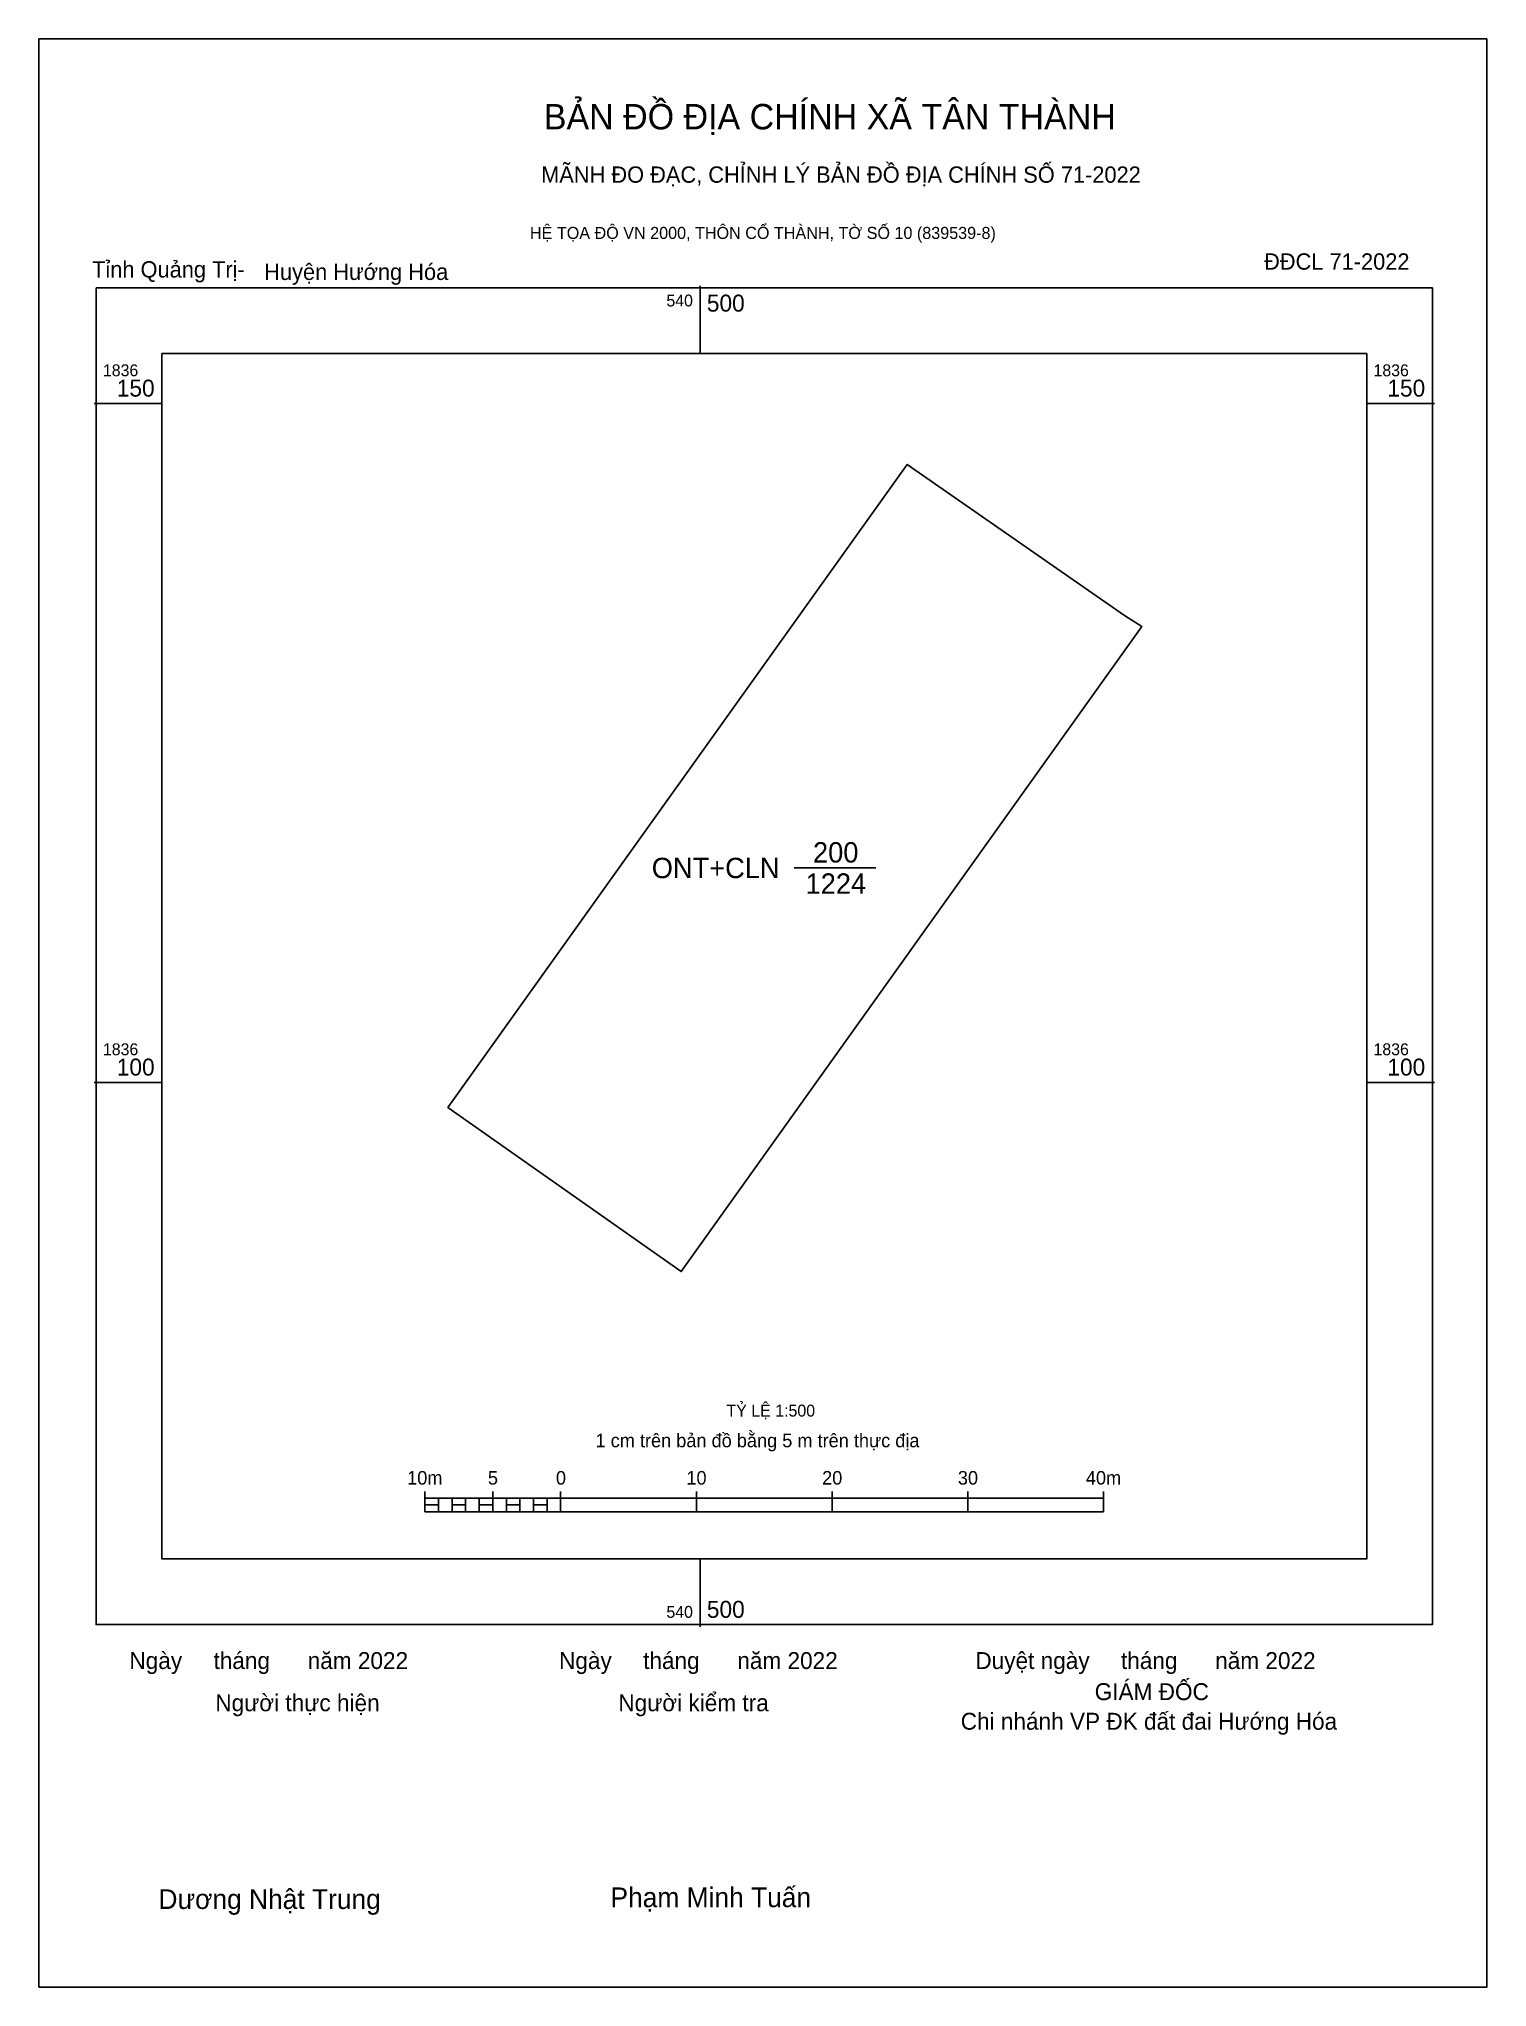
# Model space of a CAD drawing. Extents: x 540451 to 540558, y 1836033 to 1836177.
import ezdxf

# ---------------------------------------------------------------- set-up
doc = ezdxf.new("R2010")
doc.units = 0
for name, color, linetype in [('Level 10', 7, 'Continuous'), ('Level 13', 7, 'Continuous'), ('Level 15', 7, 'Continuous'), ('Level 27', 7, 'Continuous'), ('Level 29', 7, 'Continuous'), ('Level 6', 7, 'Continuous'), ('Level 62', 7, 'Continuous'), ('Level 63', 7, 'Continuous'), ('Level 9', 7, 'Continuous')]:
    doc.layers.add(name, color=color, linetype=linetype)

msp = doc.modelspace()

# ---------------------------------------------------------------- linework, layer by layer
at = {"layer": 'Level 10'}
msp.add_lwpolyline([(540481.42, 1836098.14), (540515.26, 1836145.51), (540531.26, 1836134.39), (540532.54, 1836133.58), (540498.61, 1836086.07)], close=True, dxfattribs=at)
at = {"layer": 'Level 15'}
msp.add_lwpolyline([(540451.3, 1836176.84), (540557.97, 1836176.84), (540557.97, 1836033.38), (540451.3, 1836033.38)], close=True, dxfattribs=at)
at = {"layer": 'Level 27'}
for p, q in [((540515.26, 1836145.51), (540515.26, 1836145.52)), ((540532.54, 1836133.58), (540532.55, 1836133.58)), ((540481.42, 1836098.14), (540481.42, 1836098.14))]:
    msp.add_line(p, q, dxfattribs=at)
at = {"layer": 'Level 29'}
msp.add_line((540506.94, 1836115.79), (540512.95, 1836115.79), dxfattribs=at)
at = {"layer": 'Level 62'}
msp.add_lwpolyline([(540460.36, 1836153.67), (540549.11, 1836153.67), (540549.11, 1836064.91), (540460.36, 1836064.91)], close=True, dxfattribs=at)
at = {"layer": 'Level 63'}
for p, q in [((540500, 1836158.67), (540500, 1836153.67)), ((540455.36, 1836150), (540460.36, 1836150)), ((540549.11, 1836150), (540554.11, 1836150)), ((540455.36, 1836100), (540460.36, 1836100)), ((540549.11, 1836100), (540554.11, 1836100)), ((540479.73, 1836069.88), (540479.73, 1836068.38)), ((540479.73, 1836069.38), (540529.73, 1836069.38)), ((540480.73, 1836069.38), (540480.73, 1836068.38)), ((540481.73, 1836069.38), (540481.73, 1836068.38)), ((540482.73, 1836069.38), (540482.73, 1836068.38)), ((540483.73, 1836069.38), (540483.73, 1836068.38)), ((540484.73, 1836069.88), (540484.73, 1836068.38)), ((540484.73, 1836069.38), (540484.73, 1836068.38)), ((540485.73, 1836069.38), (540485.73, 1836068.38)), ((540486.73, 1836069.38), (540486.73, 1836068.38)), ((540487.73, 1836069.38), (540487.73, 1836068.38)), ((540488.73, 1836069.38), (540488.73, 1836068.38)), ((540489.73, 1836069.88), (540489.73, 1836068.38)), ((540489.73, 1836069.38), (540489.73, 1836068.38)), ((540499.73, 1836069.88), (540499.73, 1836068.38)), ((540509.73, 1836069.88), (540509.73, 1836068.38)), ((540519.73, 1836069.88), (540519.73, 1836068.38)), ((540529.73, 1836069.88), (540529.73, 1836068.38)), ((540479.73, 1836068.38), (540529.73, 1836068.38)), ((540500, 1836064.91), (540500, 1836059.91))]:
    msp.add_line(p, q, dxfattribs=at)
for points in [[(540455.51, 1836158.51), (540553.95, 1836158.51), (540553.95, 1836060.07), (540455.51, 1836060.07)], [(540479.73, 1836068.88), (540480.73, 1836068.88), (540480.73, 1836068.38), (540479.73, 1836068.38)], [(540479.73, 1836068.88), (540480.73, 1836068.88), (540480.73, 1836068.38), (540479.73, 1836068.38)], [(540481.73, 1836068.88), (540482.73, 1836068.88), (540482.73, 1836068.38), (540481.73, 1836068.38)], [(540483.73, 1836068.88), (540484.73, 1836068.88), (540484.73, 1836068.38), (540483.73, 1836068.38)], [(540485.73, 1836068.88), (540486.73, 1836068.88), (540486.73, 1836068.38), (540485.73, 1836068.38)], [(540487.73, 1836068.88), (540488.73, 1836068.88), (540488.73, 1836068.38), (540487.73, 1836068.38)]]:
    msp.add_lwpolyline(points, close=True, dxfattribs=at)

# ---------------------------------------------------------------- texts
at = {"layer": 'Level 13'}
for s, p in [('ONT+CLN', (540496.44, 1836115.04)), ('200', (540508.32, 1836116.19)), ('1224', (540507.77, 1836113.89))]:
    msp.add_text(s, height=1.5, dxfattribs=at).set_placement(p)
at = {"layer": 'Level 6'}
msp.add_text('TỶ LỆ 1:500', height=0.879, dxfattribs=at).set_placement((540501.94, 1836075.39))
at = {"layer": 'Level 63'}
for s, height, p in [('BẢN ĐỒ ĐỊA CHÍNH XÃ TÂN THÀNH', 1.8718, (540488.49, 1836170.18)), ('MÃNH ĐO ĐẠC, CHỈNH LÝ BẢN ĐỒ ĐỊA CHÍNH SỐ 71-2022', 1.2011, (540488.29, 1836166.25)), ('HỆ TỌA ĐỘ VN 2000, THÔN CỔ THÀNH, TỜ SỐ 10 (839539-8)', 0.8891, (540487.47, 1836162.11)), ('540', 0.875, (540497.52, 1836157.14)), ('500', 1.25, (540500.5, 1836156.76)), ('1836', 0.875, (540456.01, 1836152)), ('1836', 0.875, (540549.61, 1836152)), ('150', 1.25, (540457.03, 1836150.5)), ('150', 1.25, (540550.63, 1836150.5)), ('1836', 0.875, (540456.01, 1836102)), ('1836', 0.875, (540549.61, 1836102)), ('100', 1.25, (540457.03, 1836100.5)), ('100', 1.25, (540550.63, 1836100.5)), ('1 cm trên bản đồ bằng 5 m trên thực địa', 1, (540492.3, 1836073.13)), ('10m', 1, (540478.42, 1836070.38)), ('5', 1, (540484.37, 1836070.38)), ('0', 1, (540489.38, 1836070.38)), ('10', 1, (540498.99, 1836070.38)), ('20', 1, (540508.99, 1836070.38)), ('30', 1, (540518.99, 1836070.38)), ('40m', 1, (540528.42, 1836070.38)), ('540', 0.875, (540497.52, 1836060.57)), ('500', 1.25, (540500.5, 1836060.57)), ('Ngày     tháng      năm 2022', 1.2442, (540457.96, 1836056.8)), ('Ngày     tháng      năm 2022', 1.2442, (540489.61, 1836056.8)), ('Duyệt ngày     tháng      năm 2022', 1.2442, (540520.28, 1836056.8)), ('Người thực hiện', 1.2442, (540464.29, 1836053.69)), ('Người kiểm tra', 1.2442, (540493.98, 1836053.69)), ('GIÁM ĐỐC', 1.244, (540529.07, 1836054.51)), ('Chi nhánh VP ĐK đất đai Hướng Hóa', 1.2442, (540519.2, 1836052.33)), ('Dương Nhật Trung', 1.4512, (540460.1, 1836039.13)), ('Phạm Minh Tuấn', 1.4512, (540493.4, 1836039.26))]:
    msp.add_text(s, height=height, dxfattribs=at).set_placement(p)
at = {"layer": 'Level 9'}
for s, p in [('ĐĐCL 71-2022', (540541.55, 1836159.85)), ('Tỉnh Quảng Trị-', (540455.21, 1836159.27)), ('Huyện Hướng Hóa', (540467.89, 1836159.09))]:
    msp.add_text(s, height=1.2011, dxfattribs=at).set_placement(p)

doc.saveas('drawing.dxf')
